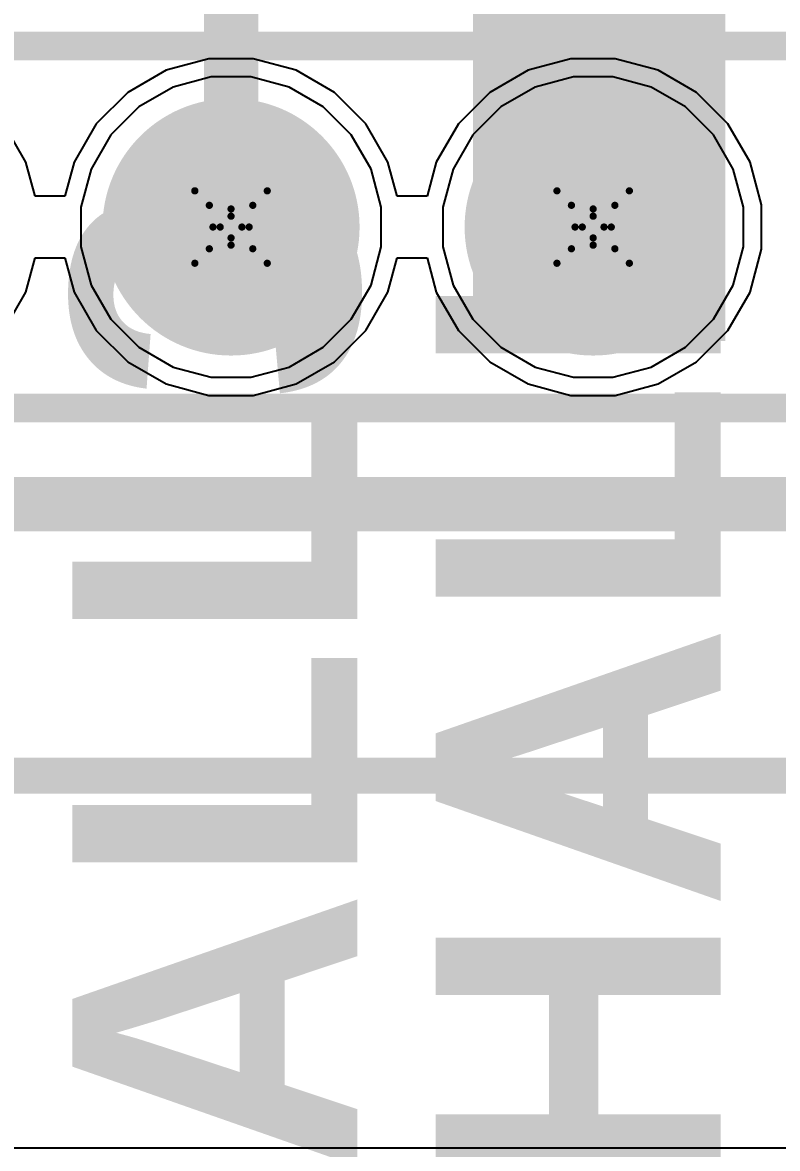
# Model space of a CAD drawing. Header units: inches. Extents: x 0 to 5379, y 0 to 5429.
# Drawn here: x 67.12 to 72.42, y 108.51 to 116.41 of the extents above; entities that cross this region are included whole.
import ezdxf

# ---------------------------------------------------------------- set-up
doc = ezdxf.new("R2010")
doc.units = ezdxf.units.IN
for name, color, linetype in [('Bottom Layer', 5, 'Continuous'), ('Bottom Solder', 6, 'Continuous'), ('Drill Drawing', 1, 'Continuous'), ('GND01', 16, 'Continuous'), ('GND02', 76, 'Continuous'), ('Multi-Layer', 9, 'Continuous'), ('Pad Holes', 156, 'Continuous'), ('PWR', 156, 'Continuous'), ('SIG 01', 90, 'Continuous'), ('Top Layer', 1, 'Continuous'), ('Top Overlay', 2, 'Continuous'), ('Top Solder', 216, 'Continuous')]:
    doc.layers.add(name, color=color, linetype=linetype)
doc.styles.add('Arial_Bold', font='', dxfattribs={"height": 0.2})
doc.styles.get('Arial_Bold').set_extended_font_data('Arial', bold=True)

# ---------------------------------------------------------------- blocks, each defined once
blk = doc.blocks.new('HDR1X5__794')
at = {"layer": 'Bottom Layer'}
h = blk.add_hatch(color=5, dxfattribs=at)
edge = h.paths.add_edge_path()
edge.add_arc((5.08, 0), 0.8, 0, 360)
h = blk.add_hatch(color=5, dxfattribs=at)
edge = h.paths.add_edge_path()
edge.add_arc((7.62, 0), 0.8, 0, 360)
at = {"layer": 'Bottom Solder'}
h = blk.add_hatch(color=6, dxfattribs=at)
edge = h.paths.add_edge_path()
edge.add_arc((5.08, 0), 0.9016, 0, 360)
h = blk.add_hatch(color=6, dxfattribs=at)
edge = h.paths.add_edge_path()
edge.add_arc((7.62, 0), 0.9016, 0, 360)
at = {"layer": 'GND01'}
h = blk.add_hatch(color=16, dxfattribs=at)
edge = h.paths.add_edge_path()
edge.add_arc((5.08, 0), 0.8, 0, 360)
h = blk.add_hatch(color=16, dxfattribs=at)
edge = h.paths.add_edge_path()
edge.add_arc((7.62, 0), 0.8, 0, 360)
at = {"layer": 'GND02'}
h = blk.add_hatch(color=76, dxfattribs=at)
edge = h.paths.add_edge_path()
edge.add_arc((5.08, 0), 0.8, 0, 360)
h = blk.add_hatch(color=76, dxfattribs=at)
edge = h.paths.add_edge_path()
edge.add_arc((7.62, 0), 0.8, 0, 360)
at = {"layer": 'Multi-Layer'}
h = blk.add_hatch(color=9, dxfattribs=at)
edge = h.paths.add_edge_path()
edge.add_arc((5.08, 0), 0.8, 0, 360)
h = blk.add_hatch(color=9, dxfattribs=at)
edge = h.paths.add_edge_path()
edge.add_arc((7.62, 0), 0.8, 0, 360)
at = {"layer": 'Pad Holes'}
h = blk.add_hatch(color=7, dxfattribs=at)
edge = h.paths.add_edge_path()
edge.add_arc((5.08, 0), 0.475, 0, 360)
h = blk.add_hatch(color=7, dxfattribs=at)
edge = h.paths.add_edge_path()
edge.add_arc((7.62, 0), 0.475, 0, 360)
at = {"layer": 'PWR'}
h = blk.add_hatch(color=156, dxfattribs=at)
edge = h.paths.add_edge_path()
edge.add_arc((5.08, 0), 0.8, 0, 360)
h = blk.add_hatch(color=156, dxfattribs=at)
edge = h.paths.add_edge_path()
edge.add_arc((7.62, 0), 0.8, 0, 360)
at = {"layer": 'SIG 01'}
h = blk.add_hatch(color=90, dxfattribs=at)
edge = h.paths.add_edge_path()
edge.add_arc((5.08, 0), 0.8, 0, 360)
h = blk.add_hatch(color=90, dxfattribs=at)
edge = h.paths.add_edge_path()
edge.add_arc((7.62, 0), 0.8, 0, 360)
at = {"layer": 'Top Layer'}
h = blk.add_hatch(color=1, dxfattribs=at)
edge = h.paths.add_edge_path()
edge.add_arc((5.08, 0), 0.8, 0, 360)
h = blk.add_hatch(color=1, dxfattribs=at)
edge = h.paths.add_edge_path()
edge.add_arc((7.62, 0), 0.8, 0, 360)
at = {"layer": 'Top Solder'}
h = blk.add_hatch(color=216, dxfattribs=at)
edge = h.paths.add_edge_path()
edge.add_arc((5.08, 0), 0.9016, 0, 360)
h = blk.add_hatch(color=216, dxfattribs=at)
edge = h.paths.add_edge_path()
edge.add_arc((7.62, 0), 0.9016, 0, 360)
at = {"layer": 'Top Overlay'}
for points in [[(-1.27, 1.27, 0.2, 0.2, 0), (11.43, 1.27, 0.2, 0.2, 0)], [(-1.27, -1.27, 0.2, 0.2, 0), (11.43, -1.27, 0.2, 0.2, 0)]]:
    blk.add_lwpolyline(points, format="xyseb", dxfattribs=at)

msp = doc.modelspace()

# ---------------------------------------------------------------- hatches: boundary and pattern name
at = {"layer": 'Top Layer'}
msp.add_hatch(color=1, dxfattribs=at).paths.add_polyline_path([(70.2818, 114.1744), (72.0509, 114.1744), (72.0509, 120.3255), (70.2818, 120.3255)])

# ---------------------------------------------------------------- linework, layer by layer
at = {"layer": 'Bottom Layer'}
for p, q in [((68.4454, 116.0284), (68.1774, 115.9565)), ((68.723, 116.0284), (68.4454, 116.0284)), ((68.991, 115.9565), (68.723, 116.0284)), ((70.9854, 116.0284), (70.7174, 115.9565)), ((71.263, 116.0284), (70.9854, 116.0284)), ((71.531, 115.9565), (71.263, 116.0284)), ((68.1774, 115.9565), (67.937, 115.8178)), ((69.2314, 115.8178), (68.991, 115.9565)), ((70.7174, 115.9565), (70.477, 115.8178)), ((71.7714, 115.8178), (71.531, 115.9565)), ((67.937, 115.8178), (67.7408, 115.6215)), ((69.4276, 115.6215), (69.2314, 115.8178)), ((70.477, 115.8178), (70.2808, 115.6215)), ((71.9676, 115.6215), (71.7714, 115.8178)), ((67.7408, 115.6215), (67.602, 115.3812)), ((69.5664, 115.3812), (69.4276, 115.6215)), ((70.2808, 115.6215), (70.142, 115.3812)), ((72.1064, 115.3812), (71.9676, 115.6215)), ((67.602, 115.3812), (67.5302, 115.1131)), ((69.6382, 115.1131), (69.5664, 115.3812)), ((70.142, 115.3812), (70.0702, 115.1131)), ((72.1782, 115.1131), (72.1064, 115.3812)), ((67.5302, 115.1131), (67.5302, 114.8356)), ((69.6382, 114.8356), (69.6382, 115.1131)), ((70.0702, 115.1131), (70.0702, 114.8356)), ((72.1782, 114.8356), (72.1782, 115.1131)), ((67.5302, 114.8356), (67.602, 114.5675)), ((69.5664, 114.5675), (69.6382, 114.8356)), ((70.0702, 114.8356), (70.142, 114.5675)), ((72.1064, 114.5675), (72.1782, 114.8356)), ((67.602, 114.5675), (67.7408, 114.3272)), ((69.4276, 114.3272), (69.5664, 114.5675)), ((70.142, 114.5675), (70.2808, 114.3272)), ((71.9676, 114.3272), (72.1064, 114.5675)), ((67.7408, 114.3272), (67.937, 114.131)), ((69.2314, 114.131), (69.4276, 114.3272)), ((70.2808, 114.3272), (70.477, 114.131)), ((71.7714, 114.131), (71.9676, 114.3272)), ((67.937, 114.131), (68.1774, 113.9922)), ((68.991, 113.9922), (69.2314, 114.131)), ((70.477, 114.131), (70.7174, 113.9922)), ((71.531, 113.9922), (71.7714, 114.131)), ((68.1774, 113.9922), (68.4454, 113.9204)), ((68.4454, 113.9204), (68.723, 113.9204)), ((68.723, 113.9204), (68.991, 113.9922)), ((70.7174, 113.9922), (70.9854, 113.9204)), ((70.9854, 113.9204), (71.263, 113.9204)), ((71.263, 113.9204), (71.531, 113.9922))]:
    msp.add_line(p, q, dxfattribs=at)
at = {"layer": 'Drill Drawing'}
for points in [[(68.3302, 115.2284, 0.0508, 0.0508, 0), (68.5842, 115.1014, 0.0508, 0.0508, 0)], [(68.3302, 115.2284, 0.0508, 0.0508, 0), (68.4572, 114.9744, 0.0508, 0.0508, 0)], [(68.5842, 115.1014, 0.0508, 0.0508, 0), (68.8382, 115.2284, 0.0508, 0.0508, 0)], [(68.7112, 114.9744, 0.0508, 0.0508, 0), (68.8382, 115.2284, 0.0508, 0.0508, 0)], [(70.8702, 115.2284, 0.0508, 0.0508, 0), (71.1242, 115.1014, 0.0508, 0.0508, 0)], [(70.8702, 115.2284, 0.0508, 0.0508, 0), (70.9972, 114.9744, 0.0508, 0.0508, 0)], [(71.1242, 115.1014, 0.0508, 0.0508, 0), (71.3782, 115.2284, 0.0508, 0.0508, 0)], [(71.2512, 114.9744, 0.0508, 0.0508, 0), (71.3782, 115.2284, 0.0508, 0.0508, 0)], [(68.4318, 115.1268, 0.0508, 0.0508, 0), (68.5842, 115.0506, 0.0508, 0.0508, 0)], [(68.4318, 115.1268, 0.0508, 0.0508, 0), (68.508, 114.9744, 0.0508, 0.0508, 0)], [(68.5842, 115.0506, 0.0508, 0.0508, 0), (68.7366, 115.1268, 0.0508, 0.0508, 0)], [(68.6604, 114.9744, 0.0508, 0.0508, 0), (68.7366, 115.1268, 0.0508, 0.0508, 0)], [(70.9718, 115.1268, 0.0508, 0.0508, 0), (71.1242, 115.0506, 0.0508, 0.0508, 0)], [(70.9718, 115.1268, 0.0508, 0.0508, 0), (71.048, 114.9744, 0.0508, 0.0508, 0)], [(71.1242, 115.0506, 0.0508, 0.0508, 0), (71.2766, 115.1268, 0.0508, 0.0508, 0)], [(71.2004, 114.9744, 0.0508, 0.0508, 0), (71.2766, 115.1268, 0.0508, 0.0508, 0)], [(68.3302, 114.7204, 0.0508, 0.0508, 0), (68.4572, 114.9744, 0.0508, 0.0508, 0)], [(68.4318, 114.822, 0.0508, 0.0508, 0), (68.508, 114.9744, 0.0508, 0.0508, 0)], [(68.6604, 114.9744, 0.0508, 0.0508, 0), (68.7366, 114.822, 0.0508, 0.0508, 0)], [(68.7112, 114.9744, 0.0508, 0.0508, 0), (68.8382, 114.7204, 0.0508, 0.0508, 0)], [(70.8702, 114.7204, 0.0508, 0.0508, 0), (70.9972, 114.9744, 0.0508, 0.0508, 0)], [(70.9718, 114.822, 0.0508, 0.0508, 0), (71.048, 114.9744, 0.0508, 0.0508, 0)], [(71.2004, 114.9744, 0.0508, 0.0508, 0), (71.2766, 114.822, 0.0508, 0.0508, 0)], [(71.2512, 114.9744, 0.0508, 0.0508, 0), (71.3782, 114.7204, 0.0508, 0.0508, 0)], [(68.3302, 114.7204, 0.0508, 0.0508, 0), (68.5842, 114.8474, 0.0508, 0.0508, 0)], [(68.4318, 114.822, 0.0508, 0.0508, 0), (68.5842, 114.8982, 0.0508, 0.0508, 0)], [(68.5842, 114.8982, 0.0508, 0.0508, 0), (68.7366, 114.822, 0.0508, 0.0508, 0)], [(68.5842, 114.8474, 0.0508, 0.0508, 0), (68.8382, 114.7204, 0.0508, 0.0508, 0)], [(70.8702, 114.7204, 0.0508, 0.0508, 0), (71.1242, 114.8474, 0.0508, 0.0508, 0)], [(70.9718, 114.822, 0.0508, 0.0508, 0), (71.1242, 114.8982, 0.0508, 0.0508, 0)], [(71.1242, 114.8982, 0.0508, 0.0508, 0), (71.2766, 114.822, 0.0508, 0.0508, 0)], [(71.1242, 114.8474, 0.0508, 0.0508, 0), (71.3782, 114.7204, 0.0508, 0.0508, 0)]]:
    msp.add_lwpolyline(points, format="xyseb", dxfattribs=at)
for points in [[(68.3175, 115.2284, 0.0254, 0.0254, 1), (68.3429, 115.2284, 0.0254, 0.0254, 1)], [(68.3175, 115.2284, 0.0254, 0.0254, 1), (68.3429, 115.2284, 0.0254, 0.0254, 1)], [(68.8255, 115.2284, 0.0254, 0.0254, 1), (68.8509, 115.2284, 0.0254, 0.0254, 1)], [(68.8255, 115.2284, 0.0254, 0.0254, 1), (68.8509, 115.2284, 0.0254, 0.0254, 1)], [(70.8575, 115.2284, 0.0254, 0.0254, 1), (70.8829, 115.2284, 0.0254, 0.0254, 1)], [(70.8575, 115.2284, 0.0254, 0.0254, 1), (70.8829, 115.2284, 0.0254, 0.0254, 1)], [(71.3655, 115.2284, 0.0254, 0.0254, 1), (71.3909, 115.2284, 0.0254, 0.0254, 1)], [(71.3655, 115.2284, 0.0254, 0.0254, 1), (71.3909, 115.2284, 0.0254, 0.0254, 1)], [(68.4191, 115.1268, 0.0254, 0.0254, 1), (68.4445, 115.1268, 0.0254, 0.0254, 1)], [(68.4191, 115.1268, 0.0254, 0.0254, 1), (68.4445, 115.1268, 0.0254, 0.0254, 1)], [(68.5715, 115.1014, 0.0254, 0.0254, 1), (68.5969, 115.1014, 0.0254, 0.0254, 1)], [(68.5715, 115.1014, 0.0254, 0.0254, 1), (68.5969, 115.1014, 0.0254, 0.0254, 1)], [(68.7239, 115.1268, 0.0254, 0.0254, 1), (68.7493, 115.1268, 0.0254, 0.0254, 1)], [(68.7239, 115.1268, 0.0254, 0.0254, 1), (68.7493, 115.1268, 0.0254, 0.0254, 1)], [(70.9591, 115.1268, 0.0254, 0.0254, 1), (70.9845, 115.1268, 0.0254, 0.0254, 1)], [(70.9591, 115.1268, 0.0254, 0.0254, 1), (70.9845, 115.1268, 0.0254, 0.0254, 1)], [(71.1115, 115.1014, 0.0254, 0.0254, 1), (71.1369, 115.1014, 0.0254, 0.0254, 1)], [(71.1115, 115.1014, 0.0254, 0.0254, 1), (71.1369, 115.1014, 0.0254, 0.0254, 1)], [(71.2639, 115.1268, 0.0254, 0.0254, 1), (71.2893, 115.1268, 0.0254, 0.0254, 1)], [(71.2639, 115.1268, 0.0254, 0.0254, 1), (71.2893, 115.1268, 0.0254, 0.0254, 1)], [(68.5715, 115.0506, 0.0254, 0.0254, 1), (68.5969, 115.0506, 0.0254, 0.0254, 1)], [(68.5715, 115.0506, 0.0254, 0.0254, 1), (68.5969, 115.0506, 0.0254, 0.0254, 1)], [(71.1115, 115.0506, 0.0254, 0.0254, 1), (71.1369, 115.0506, 0.0254, 0.0254, 1)], [(71.1115, 115.0506, 0.0254, 0.0254, 1), (71.1369, 115.0506, 0.0254, 0.0254, 1)], [(68.4445, 114.9744, 0.0254, 0.0254, 1), (68.4699, 114.9744, 0.0254, 0.0254, 1)], [(68.4445, 114.9744, 0.0254, 0.0254, 1), (68.4699, 114.9744, 0.0254, 0.0254, 1)], [(68.4953, 114.9744, 0.0254, 0.0254, 1), (68.5207, 114.9744, 0.0254, 0.0254, 1)], [(68.4953, 114.9744, 0.0254, 0.0254, 1), (68.5207, 114.9744, 0.0254, 0.0254, 1)], [(68.6477, 114.9744, 0.0254, 0.0254, 1), (68.6731, 114.9744, 0.0254, 0.0254, 1)], [(68.6477, 114.9744, 0.0254, 0.0254, 1), (68.6731, 114.9744, 0.0254, 0.0254, 1)], [(68.6985, 114.9744, 0.0254, 0.0254, 1), (68.7239, 114.9744, 0.0254, 0.0254, 1)], [(68.6985, 114.9744, 0.0254, 0.0254, 1), (68.7239, 114.9744, 0.0254, 0.0254, 1)], [(70.9845, 114.9744, 0.0254, 0.0254, 1), (71.0099, 114.9744, 0.0254, 0.0254, 1)], [(70.9845, 114.9744, 0.0254, 0.0254, 1), (71.0099, 114.9744, 0.0254, 0.0254, 1)], [(71.0353, 114.9744, 0.0254, 0.0254, 1), (71.0607, 114.9744, 0.0254, 0.0254, 1)], [(71.0353, 114.9744, 0.0254, 0.0254, 1), (71.0607, 114.9744, 0.0254, 0.0254, 1)], [(71.1877, 114.9744, 0.0254, 0.0254, 1), (71.2131, 114.9744, 0.0254, 0.0254, 1)], [(71.1877, 114.9744, 0.0254, 0.0254, 1), (71.2131, 114.9744, 0.0254, 0.0254, 1)], [(71.2385, 114.9744, 0.0254, 0.0254, 1), (71.2639, 114.9744, 0.0254, 0.0254, 1)], [(71.2385, 114.9744, 0.0254, 0.0254, 1), (71.2639, 114.9744, 0.0254, 0.0254, 1)], [(68.5715, 114.8982, 0.0254, 0.0254, 1), (68.5969, 114.8982, 0.0254, 0.0254, 1)], [(68.5715, 114.8982, 0.0254, 0.0254, 1), (68.5969, 114.8982, 0.0254, 0.0254, 1)], [(68.5715, 114.8474, 0.0254, 0.0254, 1), (68.5969, 114.8474, 0.0254, 0.0254, 1)], [(68.5715, 114.8474, 0.0254, 0.0254, 1), (68.5969, 114.8474, 0.0254, 0.0254, 1)], [(71.1115, 114.8982, 0.0254, 0.0254, 1), (71.1369, 114.8982, 0.0254, 0.0254, 1)], [(71.1115, 114.8982, 0.0254, 0.0254, 1), (71.1369, 114.8982, 0.0254, 0.0254, 1)], [(71.1115, 114.8474, 0.0254, 0.0254, 1), (71.1369, 114.8474, 0.0254, 0.0254, 1)], [(71.1115, 114.8474, 0.0254, 0.0254, 1), (71.1369, 114.8474, 0.0254, 0.0254, 1)], [(68.4191, 114.822, 0.0254, 0.0254, 1), (68.4445, 114.822, 0.0254, 0.0254, 1)], [(68.4191, 114.822, 0.0254, 0.0254, 1), (68.4445, 114.822, 0.0254, 0.0254, 1)], [(68.7239, 114.822, 0.0254, 0.0254, 1), (68.7493, 114.822, 0.0254, 0.0254, 1)], [(68.7239, 114.822, 0.0254, 0.0254, 1), (68.7493, 114.822, 0.0254, 0.0254, 1)], [(70.9591, 114.822, 0.0254, 0.0254, 1), (70.9845, 114.822, 0.0254, 0.0254, 1)], [(70.9591, 114.822, 0.0254, 0.0254, 1), (70.9845, 114.822, 0.0254, 0.0254, 1)], [(71.2639, 114.822, 0.0254, 0.0254, 1), (71.2893, 114.822, 0.0254, 0.0254, 1)], [(71.2639, 114.822, 0.0254, 0.0254, 1), (71.2893, 114.822, 0.0254, 0.0254, 1)], [(68.3175, 114.7204, 0.0254, 0.0254, 1), (68.3429, 114.7204, 0.0254, 0.0254, 1)], [(68.3175, 114.7204, 0.0254, 0.0254, 1), (68.3429, 114.7204, 0.0254, 0.0254, 1)], [(68.8255, 114.7204, 0.0254, 0.0254, 1), (68.8509, 114.7204, 0.0254, 0.0254, 1)], [(68.8255, 114.7204, 0.0254, 0.0254, 1), (68.8509, 114.7204, 0.0254, 0.0254, 1)], [(70.8575, 114.7204, 0.0254, 0.0254, 1), (70.8829, 114.7204, 0.0254, 0.0254, 1)], [(70.8575, 114.7204, 0.0254, 0.0254, 1), (70.8829, 114.7204, 0.0254, 0.0254, 1)], [(71.3655, 114.7204, 0.0254, 0.0254, 1), (71.3909, 114.7204, 0.0254, 0.0254, 1)], [(71.3655, 114.7204, 0.0254, 0.0254, 1), (71.3909, 114.7204, 0.0254, 0.0254, 1)]]:
    msp.add_lwpolyline(points, format="xyseb", close=True, dxfattribs=at)
at = {"layer": 'GND01'}
for p, q in [((68.4454, 116.0284), (68.1774, 115.9565)), ((68.723, 116.0284), (68.4454, 116.0284)), ((68.991, 115.9565), (68.723, 116.0284)), ((70.9854, 116.0284), (70.7174, 115.9565)), ((71.263, 116.0284), (70.9854, 116.0284)), ((71.531, 115.9565), (71.263, 116.0284)), ((68.1774, 115.9565), (67.937, 115.8178)), ((69.2314, 115.8178), (68.991, 115.9565)), ((70.7174, 115.9565), (70.477, 115.8178)), ((71.7714, 115.8178), (71.531, 115.9565)), ((67.937, 115.8178), (67.7408, 115.6215)), ((69.4276, 115.6215), (69.2314, 115.8178)), ((70.477, 115.8178), (70.2808, 115.6215)), ((71.9676, 115.6215), (71.7714, 115.8178)), ((67.7408, 115.6215), (67.602, 115.3812)), ((69.5664, 115.3812), (69.4276, 115.6215)), ((70.2808, 115.6215), (70.142, 115.3812)), ((72.1064, 115.3812), (71.9676, 115.6215)), ((67.602, 115.3812), (67.5302, 115.1131)), ((69.6382, 115.1131), (69.5664, 115.3812)), ((70.142, 115.3812), (70.0702, 115.1131)), ((72.1782, 115.1131), (72.1064, 115.3812)), ((67.5302, 115.1131), (67.5302, 114.8356)), ((69.6382, 114.8356), (69.6382, 115.1131)), ((70.0702, 115.1131), (70.0702, 114.8356)), ((72.1782, 114.8356), (72.1782, 115.1131)), ((67.5302, 114.8356), (67.602, 114.5675)), ((69.5664, 114.5675), (69.6382, 114.8356)), ((70.0702, 114.8356), (70.142, 114.5675)), ((72.1064, 114.5675), (72.1782, 114.8356)), ((67.602, 114.5675), (67.7408, 114.3272)), ((69.4276, 114.3272), (69.5664, 114.5675)), ((70.142, 114.5675), (70.2808, 114.3272)), ((71.9676, 114.3272), (72.1064, 114.5675)), ((67.7408, 114.3272), (67.937, 114.131)), ((69.2314, 114.131), (69.4276, 114.3272)), ((70.2808, 114.3272), (70.477, 114.131)), ((71.7714, 114.131), (71.9676, 114.3272)), ((67.937, 114.131), (68.1774, 113.9922)), ((68.991, 113.9922), (69.2314, 114.131)), ((70.477, 114.131), (70.7174, 113.9922)), ((71.531, 113.9922), (71.7714, 114.131)), ((68.1774, 113.9922), (68.4454, 113.9204)), ((68.4454, 113.9204), (68.723, 113.9204)), ((68.723, 113.9204), (68.991, 113.9922)), ((70.7174, 113.9922), (70.9854, 113.9204)), ((70.9854, 113.9204), (71.263, 113.9204)), ((71.263, 113.9204), (71.531, 113.9922))]:
    msp.add_line(p, q, dxfattribs=at)
at = {"layer": 'GND02'}
for p, q in [((68.4454, 116.0284), (68.1774, 115.9565)), ((68.723, 116.0284), (68.4454, 116.0284)), ((68.991, 115.9565), (68.723, 116.0284)), ((70.9854, 116.0284), (70.7174, 115.9565)), ((71.263, 116.0284), (70.9854, 116.0284)), ((71.531, 115.9565), (71.263, 116.0284)), ((68.1774, 115.9565), (67.937, 115.8178)), ((69.2314, 115.8178), (68.991, 115.9565)), ((70.7174, 115.9565), (70.477, 115.8178)), ((71.7714, 115.8178), (71.531, 115.9565)), ((67.937, 115.8178), (67.7408, 115.6215)), ((69.4276, 115.6215), (69.2314, 115.8178)), ((70.477, 115.8178), (70.2808, 115.6215)), ((71.9676, 115.6215), (71.7714, 115.8178)), ((67.7408, 115.6215), (67.602, 115.3812)), ((69.5664, 115.3812), (69.4276, 115.6215)), ((70.2808, 115.6215), (70.142, 115.3812)), ((72.1064, 115.3812), (71.9676, 115.6215)), ((67.602, 115.3812), (67.5302, 115.1131)), ((69.6382, 115.1131), (69.5664, 115.3812)), ((70.142, 115.3812), (70.0702, 115.1131)), ((72.1782, 115.1131), (72.1064, 115.3812)), ((67.5302, 115.1131), (67.5302, 114.8356)), ((69.6382, 114.8356), (69.6382, 115.1131)), ((70.0702, 115.1131), (70.0702, 114.8356)), ((72.1782, 114.8356), (72.1782, 115.1131)), ((67.5302, 114.8356), (67.602, 114.5675)), ((69.5664, 114.5675), (69.6382, 114.8356)), ((70.0702, 114.8356), (70.142, 114.5675)), ((72.1064, 114.5675), (72.1782, 114.8356)), ((67.602, 114.5675), (67.7408, 114.3272)), ((69.4276, 114.3272), (69.5664, 114.5675)), ((70.142, 114.5675), (70.2808, 114.3272)), ((71.9676, 114.3272), (72.1064, 114.5675)), ((67.7408, 114.3272), (67.937, 114.131)), ((69.2314, 114.131), (69.4276, 114.3272)), ((70.2808, 114.3272), (70.477, 114.131)), ((71.7714, 114.131), (71.9676, 114.3272)), ((67.937, 114.131), (68.1774, 113.9922)), ((68.991, 113.9922), (69.2314, 114.131)), ((70.477, 114.131), (70.7174, 113.9922)), ((71.531, 113.9922), (71.7714, 114.131)), ((68.1774, 113.9922), (68.4454, 113.9204)), ((68.4454, 113.9204), (68.723, 113.9204)), ((68.723, 113.9204), (68.991, 113.9922)), ((70.7174, 113.9922), (70.9854, 113.9204)), ((70.9854, 113.9204), (71.263, 113.9204)), ((71.263, 113.9204), (71.531, 113.9922))]:
    msp.add_line(p, q, dxfattribs=at)
at = {"layer": 'PWR'}
for p, q in [((68.4454, 116.0284), (68.1774, 115.9565)), ((68.723, 116.0284), (68.4454, 116.0284)), ((68.991, 115.9565), (68.723, 116.0284)), ((70.9854, 116.0284), (70.7174, 115.9565)), ((71.263, 116.0284), (70.9854, 116.0284)), ((71.531, 115.9565), (71.263, 116.0284)), ((68.1774, 115.9565), (67.937, 115.8178)), ((69.2314, 115.8178), (68.991, 115.9565)), ((70.7174, 115.9565), (70.477, 115.8178)), ((71.7714, 115.8178), (71.531, 115.9565)), ((67.937, 115.8178), (67.7408, 115.6215)), ((69.4276, 115.6215), (69.2314, 115.8178)), ((70.477, 115.8178), (70.2808, 115.6215)), ((71.9676, 115.6215), (71.7714, 115.8178)), ((67.7408, 115.6215), (67.602, 115.3812)), ((69.5664, 115.3812), (69.4276, 115.6215)), ((70.2808, 115.6215), (70.142, 115.3812)), ((72.1064, 115.3812), (71.9676, 115.6215)), ((67.602, 115.3812), (67.5302, 115.1131)), ((69.6382, 115.1131), (69.5664, 115.3812)), ((70.142, 115.3812), (70.0702, 115.1131)), ((72.1782, 115.1131), (72.1064, 115.3812)), ((67.5302, 115.1131), (67.5302, 114.8356)), ((69.6382, 114.8356), (69.6382, 115.1131)), ((70.0702, 115.1131), (70.0702, 114.8356)), ((72.1782, 114.8356), (72.1782, 115.1131)), ((67.5302, 114.8356), (67.602, 114.5675)), ((69.5664, 114.5675), (69.6382, 114.8356)), ((70.0702, 114.8356), (70.142, 114.5675)), ((72.1064, 114.5675), (72.1782, 114.8356)), ((67.602, 114.5675), (67.7408, 114.3272)), ((69.4276, 114.3272), (69.5664, 114.5675)), ((70.142, 114.5675), (70.2808, 114.3272)), ((71.9676, 114.3272), (72.1064, 114.5675)), ((67.7408, 114.3272), (67.937, 114.131)), ((69.2314, 114.131), (69.4276, 114.3272)), ((70.2808, 114.3272), (70.477, 114.131)), ((71.7714, 114.131), (71.9676, 114.3272)), ((67.937, 114.131), (68.1774, 113.9922)), ((68.991, 113.9922), (69.2314, 114.131)), ((70.477, 114.131), (70.7174, 113.9922)), ((71.531, 113.9922), (71.7714, 114.131)), ((68.1774, 113.9922), (68.4454, 113.9204)), ((68.4454, 113.9204), (68.723, 113.9204)), ((68.723, 113.9204), (68.991, 113.9922)), ((70.7174, 113.9922), (70.9854, 113.9204)), ((70.9854, 113.9204), (71.263, 113.9204)), ((71.263, 113.9204), (71.531, 113.9922))]:
    msp.add_line(p, q, dxfattribs=at)
at = {"layer": 'SIG 01'}
for p, q in [((68.4287, 116.1554), (68.1284, 116.0749)), ((68.7397, 116.1554), (68.4287, 116.1554)), ((69.0401, 116.0749), (68.7397, 116.1554)), ((70.9687, 116.1554), (70.6684, 116.0749)), ((71.2797, 116.1554), (70.9687, 116.1554)), ((71.5801, 116.0749), (71.2797, 116.1554)), ((68.1284, 116.0749), (67.8591, 115.9194)), ((69.3094, 115.9194), (69.0401, 116.0749)), ((70.6684, 116.0749), (70.3991, 115.9194)), ((71.8494, 115.9194), (71.5801, 116.0749)), ((67.8591, 115.9194), (67.6392, 115.6995)), ((69.5292, 115.6995), (69.3094, 115.9194)), ((70.3991, 115.9194), (70.1792, 115.6995)), ((72.0692, 115.6995), (71.8494, 115.9194)), ((67.1447, 115.4302), (66.9892, 115.6995)), ((67.6392, 115.6995), (67.4837, 115.4302)), ((69.6847, 115.4302), (69.5292, 115.6995)), ((70.1792, 115.6995), (70.0237, 115.4302)), ((72.2247, 115.4302), (72.0692, 115.6995)), ((67.209, 115.1902), (67.1447, 115.4302)), ((67.4837, 115.4302), (67.4194, 115.1902)), ((69.749, 115.1902), (69.6847, 115.4302)), ((70.0237, 115.4302), (69.9594, 115.1902)), ((72.3052, 115.1298), (72.2247, 115.4302)), ((67.4194, 115.1902), (67.209, 115.1902)), ((69.9594, 115.1902), (69.749, 115.1902)), ((72.3052, 114.8189), (72.3052, 115.1298)), ((72.2247, 114.5185), (72.3052, 114.8189)), ((67.1447, 114.5185), (67.209, 114.7585)), ((67.209, 114.7585), (67.4194, 114.7585)), ((67.4194, 114.7585), (67.4837, 114.5185)), ((69.6847, 114.5185), (69.749, 114.7585)), ((69.749, 114.7585), (69.9594, 114.7585)), ((69.9594, 114.7585), (70.0237, 114.5185)), ((66.9892, 114.2492), (67.1447, 114.5185)), ((67.4837, 114.5185), (67.6392, 114.2492)), ((69.5292, 114.2492), (69.6847, 114.5185)), ((70.0237, 114.5185), (70.1792, 114.2492)), ((72.0692, 114.2492), (72.2247, 114.5185)), ((67.6392, 114.2492), (67.8591, 114.0293)), ((69.3094, 114.0293), (69.5292, 114.2492)), ((70.1792, 114.2492), (70.3991, 114.0293)), ((71.8494, 114.0293), (72.0692, 114.2492)), ((67.8591, 114.0293), (68.1284, 113.8738)), ((69.0401, 113.8738), (69.3094, 114.0293)), ((70.3991, 114.0293), (70.6684, 113.8738)), ((71.5801, 113.8738), (71.8494, 114.0293)), ((68.1284, 113.8738), (68.4287, 113.7934)), ((68.7397, 113.7934), (69.0401, 113.8738)), ((70.6684, 113.8738), (70.9687, 113.7934)), ((71.2797, 113.7934), (71.5801, 113.8738)), ((68.4287, 113.7934), (68.7397, 113.7934)), ((70.9687, 113.7934), (71.2797, 113.7934)), ((74.815, 108.5122), (61.7226, 108.5122))]:
    msp.add_line(p, q, dxfattribs=at)
at = {"layer": 'Top Layer'}
for points in [[(68.5842, 114.9744, 0.381, 0.381, 0), (68.5842, 117.9125, 0.381, 0.381, 0)], [(33.1892, 113.03, 0.381, 0.381, 0), (74.1592, 113.03, 0.381, 0.381, 0)], [(23.0534, 111.125, 0.254, 0.254, 0), (97.4084, 111.125, 0.254, 0.254, 0)]]:
    msp.add_lwpolyline(points, format="xyseb", dxfattribs=at)
msp.add_lwpolyline([(68.489, 114.9744, 0.1905, 0.1905, 1), (68.6795, 114.9744, 0.1905, 0.1905, 1)], format="xyseb", close=True, dxfattribs=at)

# ---------------------------------------------------------------- block references
msp.add_blockref('HDR1X5__794', (63.5042, 114.9744))

# ---------------------------------------------------------------- texts
at = {"layer": 'Top Overlay', "style": 'Arial_Bold'}
for s, p in [('VHALL', (72.0189, 106.2957)), ('HALL3', (69.4706, 106.2957))]:
    msp.add_text(s, height=2, rotation=90, dxfattribs=at).set_placement(p)

doc.saveas('drawing.dxf')
